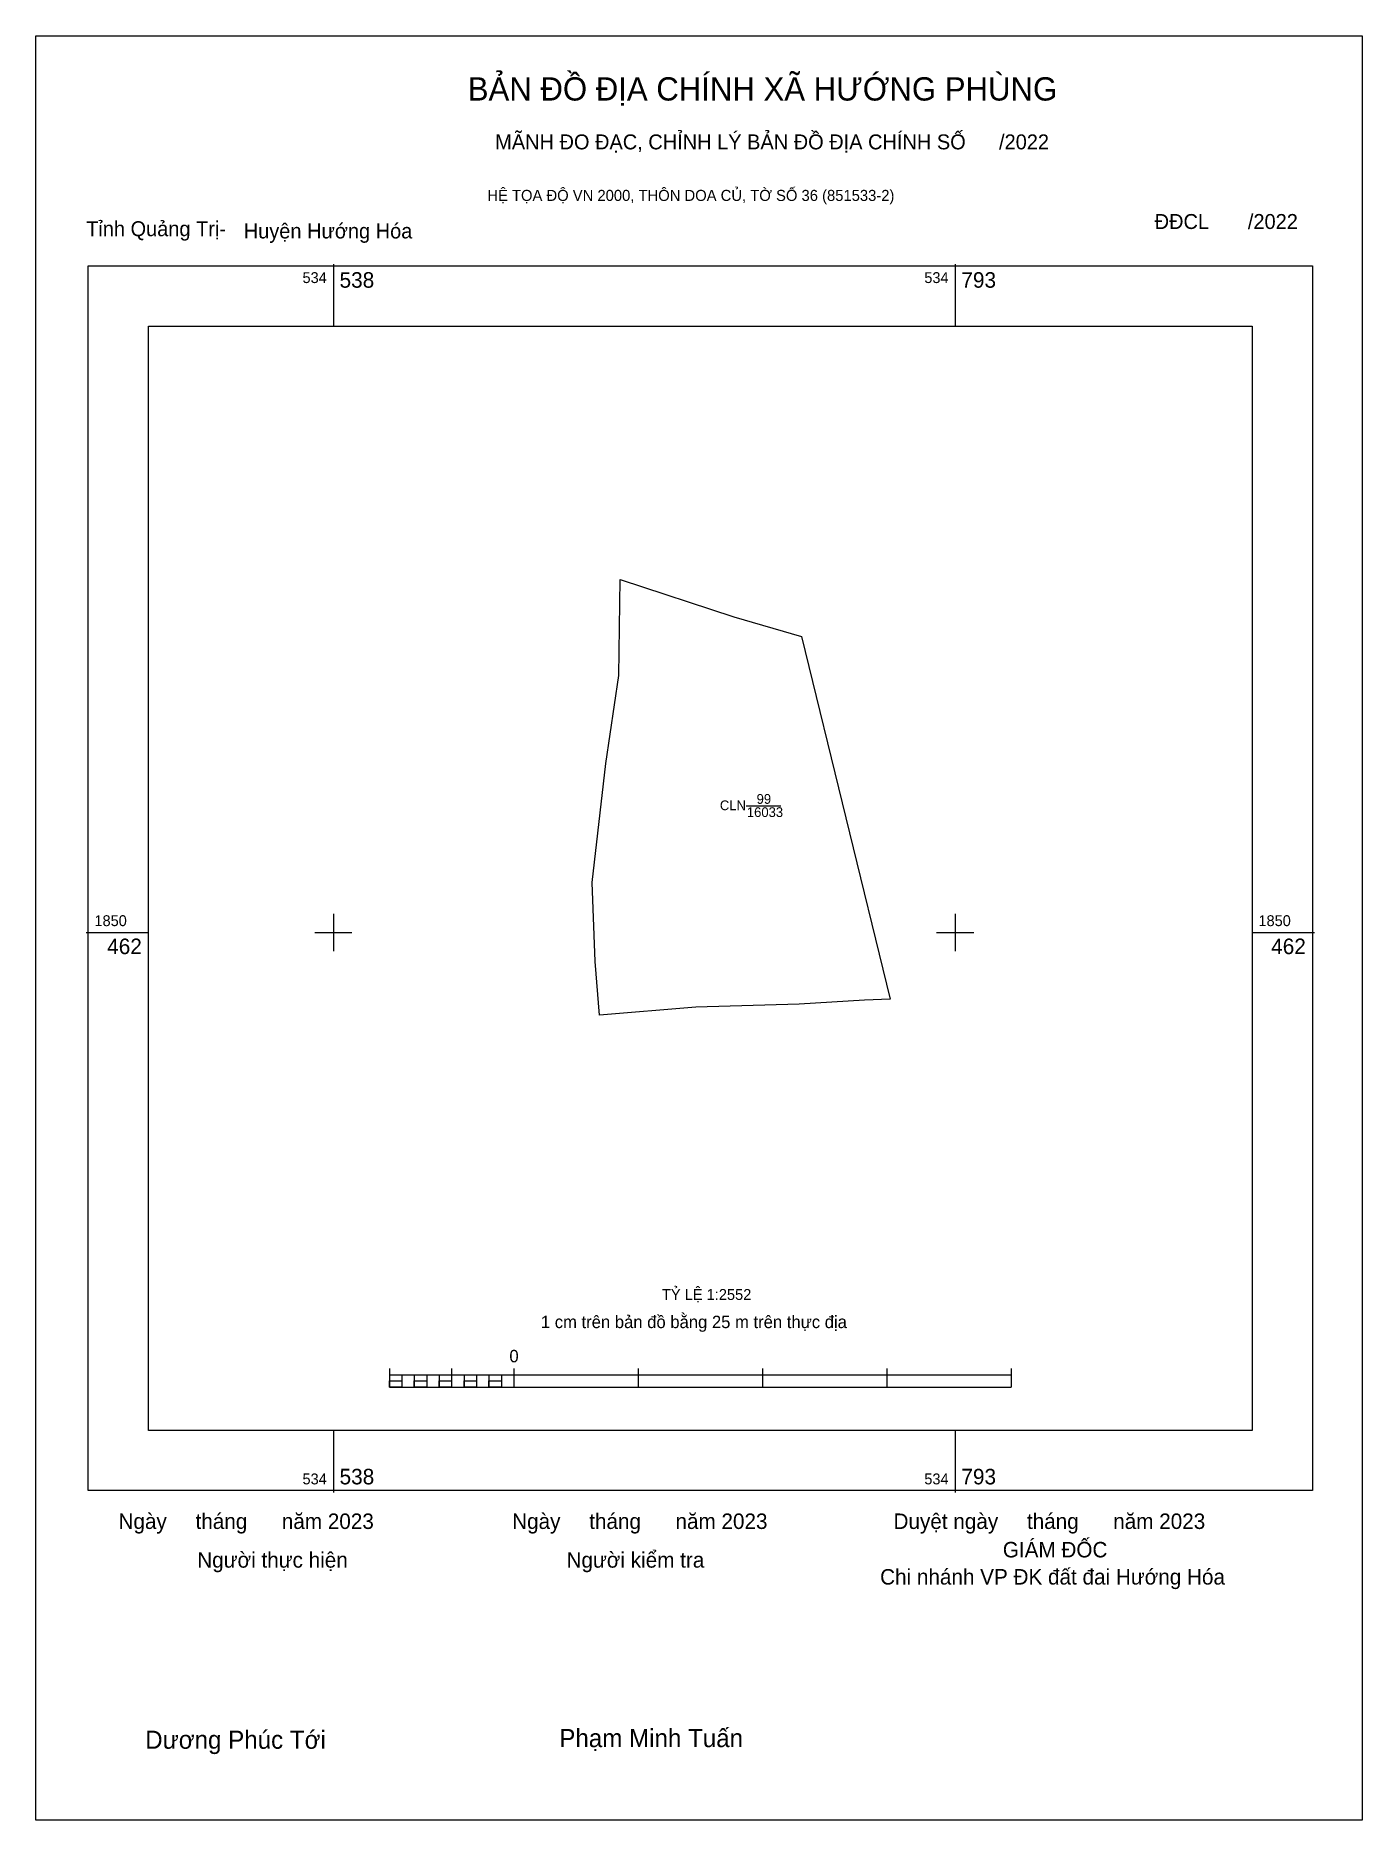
# Model space of a CAD drawing. Extents: x 534416 to 534961, y 1850098 to 1850831.
import ezdxf

# ---------------------------------------------------------------- set-up
doc = ezdxf.new("R2010")
doc.units = 0
for name, color, linetype in [('Level 1', 7, 'Continuous'), ('Level 10', 7, 'Continuous'), ('Level 15', 7, 'Continuous'), ('Level 6', 7, 'Continuous'), ('Level 62', 7, 'Continuous'), ('Level 63', 7, 'Continuous'), ('Level 9', 7, 'Continuous')]:
    doc.layers.add(name, color=color, linetype=linetype)

msp = doc.modelspace()

# ---------------------------------------------------------------- linework, layer by layer
at = {"layer": 'Level 10'}
for p, q in [((534655.61, 1850568.06), (534656.13, 1850607.33)), ((534656.13, 1850607.33), (534702.81, 1850592.01)), ((534702.81, 1850592.01), (534730.57, 1850584.02)), ((534730.57, 1850584.02), (534766.95, 1850435.22)), ((534650.18, 1850531.85), (534655.61, 1850568.06)), ((534644.64, 1850483.01), (534650.18, 1850531.85)), ((534645.83, 1850450.58), (534644.64, 1850483.01)), ((534647.66, 1850428.64), (534645.83, 1850450.58)), ((534687.21, 1850431.86), (534647.66, 1850428.64)), ((534729.59, 1850433.06), (534687.21, 1850431.86)), ((534756.41, 1850434.7), (534729.59, 1850433.06)), ((534766.95, 1850435.22), (534756.41, 1850434.7))]:
    msp.add_line(p, q, dxfattribs=at)
at = {"layer": 'Level 15'}
msp.add_lwpolyline([(534416.17, 1850830.58), (534960.81, 1850830.58), (534960.81, 1850098.16), (534416.17, 1850098.16)], close=True, dxfattribs=at)
at = {"layer": 'Level 62'}
msp.add_lwpolyline([(534462.47, 1850711.35), (534915.61, 1850711.35), (534915.61, 1850258.21), (534462.47, 1850258.21)], close=True, dxfattribs=at)
at = {"layer": 'Level 63'}
for p, q in [((534538.37, 1850736.87), (534538.37, 1850711.35)), ((534793.64, 1850736.87), (534793.64, 1850711.35)), ((534707.9, 1850514.53), (534722.14, 1850514.53)), ((534538.37, 1850470.24), (534538.37, 1850454.93)), ((534793.64, 1850470.24), (534793.64, 1850454.93)), ((534436.94, 1850462.59), (534462.47, 1850462.59)), ((534530.71, 1850462.59), (534546.03, 1850462.59)), ((534785.98, 1850462.59), (534801.3, 1850462.59)), ((534915.61, 1850462.59), (534941.14, 1850462.59)), ((534561.4, 1850283.57), (534561.4, 1850275.91)), ((534586.93, 1850283.57), (534586.93, 1850275.91)), ((534612.46, 1850283.57), (534612.46, 1850275.91)), ((534663.51, 1850283.57), (534663.51, 1850275.91)), ((534714.57, 1850283.57), (534714.57, 1850275.91)), ((534765.62, 1850283.57), (534765.62, 1850275.91)), ((534816.68, 1850283.57), (534816.68, 1850275.91)), ((534561.4, 1850281.01), (534816.68, 1850281.01)), ((534566.51, 1850281.01), (534566.51, 1850275.91)), ((534571.62, 1850281.01), (534571.62, 1850275.91)), ((534576.72, 1850281.01), (534576.72, 1850275.91)), ((534581.83, 1850281.01), (534581.83, 1850275.91)), ((534586.93, 1850281.01), (534586.93, 1850275.91)), ((534592.04, 1850281.01), (534592.04, 1850275.91)), ((534597.14, 1850281.01), (534597.14, 1850275.91)), ((534602.25, 1850281.01), (534602.25, 1850275.91)), ((534607.35, 1850281.01), (534607.35, 1850275.91)), ((534612.46, 1850281.01), (534612.46, 1850275.91)), ((534561.4, 1850275.91), (534816.68, 1850275.91)), ((534538.37, 1850258.21), (534538.37, 1850232.68)), ((534793.64, 1850258.21), (534793.64, 1850232.68))]:
    msp.add_line(p, q, dxfattribs=at)
for points in [[(534437.74, 1850736.08), (534940.34, 1850736.08), (534940.34, 1850233.48), (534437.74, 1850233.48)], [(534561.4, 1850278.46), (534566.51, 1850278.46), (534566.51, 1850275.91), (534561.4, 1850275.91)], [(534561.4, 1850278.46), (534566.51, 1850278.46), (534566.51, 1850275.91), (534561.4, 1850275.91)], [(534571.62, 1850278.46), (534576.72, 1850278.46), (534576.72, 1850275.91), (534571.62, 1850275.91)], [(534581.83, 1850278.46), (534586.93, 1850278.46), (534586.93, 1850275.91), (534581.83, 1850275.91)], [(534592.04, 1850278.46), (534597.14, 1850278.46), (534597.14, 1850275.91), (534592.04, 1850275.91)], [(534602.25, 1850278.46), (534607.35, 1850278.46), (534607.35, 1850275.91), (534602.25, 1850275.91)]]:
    msp.add_lwpolyline(points, close=True, dxfattribs=at)

# ---------------------------------------------------------------- texts
at = {"layer": 'Level 1'}
for s, p in [('99', (534712.14, 1850515.34)), ('CLN', (534697.06, 1850512.72)), ('16033', (534708.14, 1850509.92))]:
    msp.add_text(s, height=4, dxfattribs=at).set_placement(p)
at = {"layer": 'Level 6'}
msp.add_text('TỶ LỆ 1:2552', height=4.4875, dxfattribs=at).set_placement((534673.27, 1850311.72))
at = {"layer": 'Level 63'}
for s, height, p in [('BẢN ĐỒ ĐỊA CHÍNH XÃ HƯỚNG PHÙNG', 9.5565, (534593.56, 1850803.96)), ('MÃNH ĐO ĐẠC, CHỈNH LÝ BẢN ĐỒ ĐỊA CHÍNH SỐ      /2022  ', 6.1321, (534604.81, 1850783.93)), ('HỆ TỌA ĐỘ VN 2000, THÔN DOA CỦ, TỜ SỐ 36 (851533-2)', 4.5393, (534601.59, 1850762.76)), ('534', 4.467, (534525.71, 1850729.06)), ('538', 6.382, (534540.92, 1850727.14)), ('534', 4.467, (534780.98, 1850729.06)), ('793', 6.382, (534796.2, 1850727.14)), ('1850', 4.467, (534440.29, 1850465.14)), ('1850', 4.467, (534918.16, 1850465.14)), ('462', 6.382, (534445.52, 1850453.65)), ('462', 6.382, (534923.39, 1850453.65)), ('1 cm trên bản đồ bằng 25 m trên thực địa', 5.1054, (534623.58, 1850300.16)), ('0', 5.11, (534610.65, 1850286.12)), ('534', 4.467, (534525.71, 1850236.03)), ('538', 6.382, (534540.92, 1850236.03)), ('534', 4.467, (534780.98, 1850236.03)), ('793', 6.382, (534796.2, 1850236.03)), ('Ngày     tháng      năm 2023', 6.352, (534450.17, 1850217.73)), ('Ngày     tháng      năm 2023', 6.352, (534611.78, 1850217.73)), ('Duyệt ngày     tháng      năm 2023', 6.352, (534768.35, 1850217.73)), ('GIÁM ĐỐC', 6.352, (534813.21, 1850206.06)), ('Người thực hiện', 6.352, (534482.5, 1850201.85)), ('Người kiểm tra', 6.352, (534634.1, 1850201.85)), ('Chi nhánh VP ĐK đất đai Hướng Hóa', 6.352, (534762.84, 1850194.92)), ('Dương Phúc Tới', 7.4089, (534461.13, 1850127.53)), ('Phạm Minh Tuấn', 7.4089, (534631.13, 1850128.2))]:
    msp.add_text(s, height=height, dxfattribs=at).set_placement(p)
at = {"layer": 'Level 9'}
for s, p in [('Tỉnh Quảng Trị-', (534436.89, 1850748.29)), ('Huyện Hướng Hóa', (534501.59, 1850747.37)), ('ĐĐCL       /2022', (534875.55, 1850751.25))]:
    msp.add_text(s, height=6.1321, dxfattribs=at).set_placement(p)

doc.saveas('drawing.dxf')
